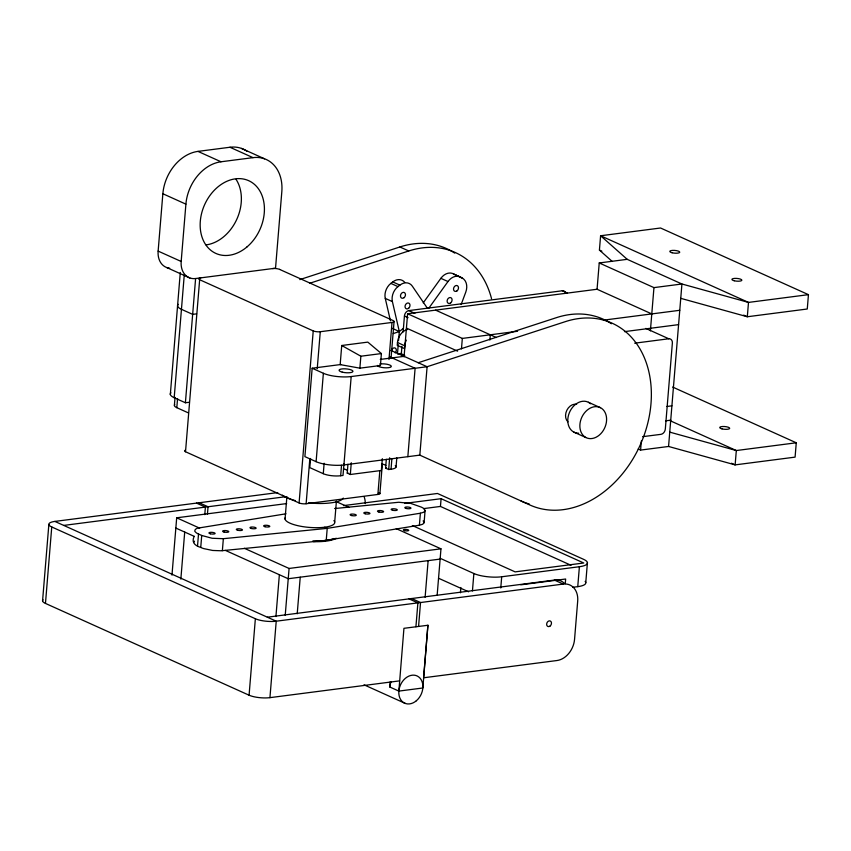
<?xml version="1.0" encoding="UTF-8"?>
<svg xmlns="http://www.w3.org/2000/svg" width="851" height="851" viewBox="0 0 851 851"><rect width="100%" height="100%" fill="white"/><g stroke="black" fill="none" stroke-linecap="round" stroke-linejoin="round"><path stroke-width="1.28" d="M180.284 272.49L170.328 394.46M42.561 600.987L48.847 524.524M399.608 680.874L269.937 697.65A14.967 4.127 4.7 0 1 249.077 695.203L45.465 603.423L51.751 526.971A14.967 4.127 4.7 0 1 54.868 521.418L277.745 492.591M169.679 268.203A19.956 15.158 -65.7 0 1 158.137 251.098L162.86 193.751A39.901 30.306 -65.7 0 1 197.975 151.393L229.951 147.255A39.901 30.306 -65.7 0 1 246.939 151.223M181.178 261.48L185.901 204.144A39.901 30.306 -65.7 0 1 221.015 161.775L252.992 157.648A39.901 30.306 -65.7 0 1 281.819 191.741L275.533 268.193L195.602 278.532A19.956 15.158 -65.7 0 1 181.178 261.48L158.137 251.098M189.326 402.257L185.401 402.768L174.189 397.715L184.284 274.756M174.391 405.299L175.029 397.46M188.05 412.746L176.817 407.682L177.561 398.545M185.401 402.768L195.602 278.532M171.976 575.116L176.689 517.802L286.67 503.579M379.025 492.601A5.042 1.394 4.7 0 1 377.865 494.452L306.126 503.749A5.042 1.394 4.7 0 1 299.063 502.941L185.518 451.743L199.655 279.724L313.232 330.911A5.042 1.394 4.7 0 0 320.253 331.709M180.848 579.116L184.71 532.066M334.603 508.547L398.768 502.26L410.714 503.388L421.234 507.079A20.413 5.627 4.7 0 1 423.564 508.377L425.096 510.26L424.117 522.705L422.692 524.259L419.394 525.205L326.231 540.364L221.228 550.778L212.676 550.459L203.932 548.65A20.413 5.627 4.7 0 1 200.74 547.459C195.517 545.821 191.081 542.842 194.145 536.385M197.528 546.012L198.517 534.024A20.413 5.627 4.7 0 1 196.177 532.715C192.486 530.609 196.698 527.652 199.368 527.886L285.968 513.802M200.74 547.459L201.719 535.47L198.517 534.024M204.783 514.642L205.399 507.1L196.528 503.101M207.431 514.302L208.048 506.76L199.177 502.76M222.366 550.693L223.356 538.694L327.22 528.365L420.383 513.217L423.67 512.259L425.106 510.717M249.077 695.203L255.364 618.741L51.751 526.971M275.926 616.549L279.362 574.733M269.937 697.65L276.224 621.198L54.868 521.418M285.053 519.067L286.883 496.846M285.223 615.326L289.085 568.457L244.365 548.299M299.095 502.941L313.232 330.911M340.985 364.494L312.157 368.228L304.892 456.625L316.104 461.678A19.956 5.5 4.7 0 0 343.921 464.944L419.83 455.125L427.106 366.728L565.447 321.604A99.758 75.771 -65.7 0 1 649.175 416.799A99.758 75.771 -65.7 0 1 529.939 505.015L419.426 454.966M306.126 503.749L309.828 458.753M317.221 368.77L320.274 331.72L392.024 322.444A5.042 1.394 4.7 0 0 393.173 320.572L279.564 269.384M297.212 613.805L300.233 577.18M310.541 458.476L309.796 467.625L323.284 473.699A12.467 3.436 4.7 0 0 340.666 475.741L343.006 475.443L343.974 463.689M316.104 461.678L323.369 373.281L312.157 368.228M323.284 473.699L324.135 463.252M341.73 345.495L340.166 364.6L359.877 368.164L380.418 365.515L381.397 353.569L367.813 342.123L341.73 345.495L360.867 356.218L381.397 353.569M326.231 540.364L327.22 528.365L324.667 527.216M334.698 522.035L336.411 501.122M340.666 475.741L341.528 465.295M343.921 464.944L351.186 376.546L427.106 366.728L390.79 350.357M382.344 458.721L381.376 470.475L350.325 474.496L347.229 473.103L347.953 464.284M350.325 474.496L351.282 462.742M359.877 368.164L360.867 356.218M377.876 494.463L379.844 470.646M388.981 359.494L392.024 322.444M379.897 493.697L382.365 463.731M391.045 358.165L394.045 321.678M395.279 465.571A12.467 3.436 4.7 0 1 391.035 469.231L388.694 469.529L385.599 468.146L386.322 459.327M407.533 329.433A12.467 9.467 -65.7 0 0 397.47 342.506L397.236 345.304L404.512 348.58L404.746 345.783A12.467 9.467 -65.7 0 1 406.31 340.155M397.502 353.559L398.247 344.495M398.566 340.613L399.31 331.539L392.396 301.605A12.467 9.467 -65.7 0 1 397.981 286.606L399.885 285.128A12.467 9.467 -65.7 0 1 412.32 286.149L427.351 308.2M388.694 469.529L389.662 457.774M391.035 469.231L391.885 458.785M401.289 354.293L401.938 346.368M403.129 331.858L404.438 316.019A5.042 3.829 -65.7 0 1 408.831 310.594L562.309 290.776L567.149 292.957M404.065 356.877L407.608 313.753L597.062 289.255L651.781 313.923M396.055 466.997L396.8 457.849M407.842 456.679L415.107 368.281L389.652 356.803M267.352 617.198L554.405 580.074L563.277 584.073A19.956 15.158 -65.7 0 1 577.691 601.114L574.553 639.346A19.956 15.158 -65.7 0 1 556.99 660.525L423.596 677.779L427.915 625.219L422.841 687.991L398.864 691.097L389.811 687.012L390.247 681.789M398.864 691.097L403.938 628.315L428 625.251M419.394 525.205L420.383 513.217M415.926 626.762L417.884 602.87L409.012 598.87M418.575 626.421L420.532 602.529L411.661 598.53M425.117 597.264L428.127 560.639M571.032 565.287L440.456 506.441L441.095 498.686L404.831 503.377M437.137 595.381L440.967 548.821L396.247 528.662M461.476 348.846L462.327 338.421L407.608 313.753M460.423 592.796L460.859 587.498M489.878 340.017L490.314 334.805M472.443 590.934L473.869 573.51L440.18 558.32M500.771 587.977L501.696 576.776L579.393 566.723A19.956 5.5 4.7 0 0 583.552 559.32L437.467 493.474L343.453 505.632M565.255 583.669L565.638 579.02L520.769 584.818M612.231 261.448L599.423 250.088L600.604 235.759L660.557 228.004L808.45 294.659L807.269 308.998L747.316 316.753L680.747 298.339M597.062 289.255L599.232 262.959L627.208 259.332L681.928 284L748.497 302.413L808.45 294.659M572.606 587.307L577.755 586.647L579.393 566.723M585.786 582.499L587.424 562.575M672.63 387.056L796.27 442.786L795.089 457.125L735.136 464.88L668.567 446.467L640.59 450.083L641.346 440.882M650.387 330.869L653.951 287.617L599.232 262.959M668.567 446.467L681.928 284L653.951 287.617M193.656 542.385L194.517 541.172M461.136 304.573L465.774 292.116A12.467 9.467 -65.7 0 0 462.561 278.256L453.732 274.022A12.467 9.467 -65.7 0 0 440.861 278.33L423.234 302.839M428.83 308.179L447.988 281.543A12.467 9.467 -65.7 0 1 460.859 277.235M390.46 320.848L385.269 298.393A12.467 9.467 -65.7 0 1 390.854 283.394L392.758 281.915A12.467 9.467 -65.7 0 1 404.693 282.287M393.268 333.571L399.31 331.539L403.417 328.358M299.818 279.607L399.874 246.971A99.758 75.771 -65.7 0 1 454.711 253.109M309.924 283.202L408.746 250.971A99.758 75.771 -65.7 0 1 491.548 298.69M418.224 362.728L556.575 317.604A99.758 75.771 -65.7 0 1 611.412 323.742M196.602 313.859L192.666 314.37L181.454 309.317A19.956 5.5 4.7 0 1 178.274 304.318M462.327 338.421L517.557 331.273M603.433 320.167L679.768 310.296M397.555 353.91L400.693 353.505L404.789 355.346M380.28 359.42L404.055 356.346M624.464 331.635L678.587 324.635M634.686 343.187L668.79 338.772A5.042 3.829 -65.7 0 1 672.364 343.134L665.333 428.915A5.042 3.829 -65.7 0 1 660.94 434.34L642.569 436.68M666.822 406.491L671.907 405.831M665.642 420.83L670.726 420.171M63.74 525.418L286.617 496.59M796.27 442.786L736.317 450.541L669.748 432.127M423.617 508.611L440.456 506.441M289.085 568.457L440.967 548.821M440.116 559.086L288.234 578.733L225.451 550.427M563.277 584.073L276.224 621.198A14.967 4.127 4.7 0 1 255.364 618.741M223.356 538.694L212.101 538.257L201.719 535.47M599.423 250.088L601.848 251.183M743.678 315.115L747.316 316.753L748.497 302.413L600.604 235.759L627.208 259.332M645.803 328.412L668.79 338.772M241.503 148.425L264.544 158.807M229.951 147.255L252.992 157.648M197.975 151.393L221.015 161.775M399.874 246.971L408.746 250.971M453.732 274.022L462.561 278.256M440.861 278.33L447.988 281.543M392.758 281.915L399.885 285.128M390.854 283.394L397.981 286.606M435.595 310.136L496.356 337.528M669.641 420.49L736.317 450.541L735.136 464.88L731.498 463.242M162.86 193.751L185.901 204.144M385.269 298.393L392.396 301.605M408.831 310.626L414.884 313.349M404.438 316.019L408.065 317.657M588.435 402.278L600.498 407.714A16.605 12.616 -65.7 0 1 599.306 435.106A16.605 12.616 -65.7 0 1 579.871 425.096A16.605 12.616 -65.7 0 1 600.508 407.714M406.438 328.092L457.583 351.144M392.183 328.326L399.31 331.539M638.207 449.009L640.59 450.083M397.47 342.506L404.746 345.783M573.882 432.127L585.956 437.563M166.785 267.565L189.826 277.947M441.095 498.686L583.754 563L515.121 571.872L412.352 525.546M335.826 501.43L349.112 507.419M438.542 578.244L468.624 591.807M176.689 517.802L199.645 528.152M175.838 528.067L194.305 536.385M364.047 684.832L405.342 703.447M423.16 520.844L424.117 522.705M333.9 520.599A24.934 6.872 4.7 0 1 311.264 527.546A24.934 6.872 4.7 0 1 285.287 517.663M334.113 538.523A29.253 8.063 4.7 0 1 312.913 540.864M336.177 538.194A29.253 8.063 4.7 0 1 313.466 541.651M176.817 407.682A12.467 3.436 4.7 0 1 174.763 404.619M386.492 467.603A10.797 2.978 4.7 0 1 385.599 468.146M381.833 463.891A10.797 2.978 4.7 0 1 385.875 465.465M347.868 472.762A10.797 2.978 4.7 0 1 347.229 473.103M343.453 468.858A10.797 2.978 4.7 0 1 347.506 470.422M343.283 498.08A31.71 8.744 4.7 0 1 308.434 502.845M295.318 500.59A31.71 8.744 4.7 0 1 282.426 495.239M272.554 268.586A5.042 1.394 4.7 0 1 279.596 269.384M199.634 279.724A5.042 1.394 4.7 0 1 200.793 277.873M185.486 451.753A5.042 1.394 4.7 0 1 185.103 450.275M578.659 433.202A16.605 12.616 -65.7 0 1 569.319 412.809A16.605 12.616 -65.7 0 1 590.562 403.768M389.811 687.012A14.967 11.361 -65.7 0 1 391.088 681.63M554.405 580.074A19.956 15.158 -65.7 0 1 564.128 583.041M45.465 603.423A14.967 4.127 4.7 0 1 43.007 599.742M364.143 496.793A19.956 15.158 -65.7 0 1 365.281 503.632M501.696 576.776A19.956 5.5 4.7 0 1 473.869 573.51M585.148 581.35A19.956 5.5 4.7 0 1 577.755 586.647M455.434 275.043A12.467 9.467 -65.7 0 1 456.083 275.469M391.364 351.155A3.096 2.351 -65.7 0 1 395.13 348.016A3.096 2.351 -65.7 0 1 395.215 352.931M401.193 354.729A10.797 8.202 -65.7 0 1 400.693 353.505M562.32 290.744A5.042 3.829 -65.7 0 1 565.266 292.18M236.057 179.359A39.901 30.306 -65.7 0 1 236.769 219.367A39.901 30.306 -65.7 0 1 206.102 244.897M174.189 397.715A19.956 5.5 4.7 0 1 170.913 392.811M529.248 503.994A99.758 75.771 -65.7 0 1 521.067 501.016M351.186 376.546A19.956 5.5 4.7 0 1 323.369 373.281M379.748 364.047A6.978 1.925 4.7 0 1 390.471 365.366A6.978 1.925 4.7 0 1 386.301 367.845A6.978 1.925 4.7 0 1 377.429 365.43M567.904 421.83A9.978 7.574 -65.7 0 1 566.894 410.193A9.978 7.574 -65.7 0 1 576.648 404.342M351.537 515.546A3.096 0.851 4.7 0 0 356.271 515.217A3.096 0.851 4.7 0 0 351.771 514.078A3.096 0.851 4.7 0 0 351.537 515.546M365.207 513.77A3.096 0.851 4.7 0 0 369.94 513.451A3.096 0.851 4.7 0 0 365.441 512.313A3.096 0.851 4.7 0 0 365.207 513.77M378.876 512.004A3.096 0.851 4.7 0 0 383.61 511.685A3.096 0.851 4.7 0 0 379.11 510.547A3.096 0.851 4.7 0 0 378.876 512.004M406.214 508.472A3.096 0.851 4.7 0 0 410.959 508.153A3.096 0.851 4.7 0 0 406.459 507.015A3.096 0.851 4.7 0 0 406.214 508.472M392.545 510.238A3.096 0.851 4.7 0 0 397.289 509.919A3.096 0.851 4.7 0 0 392.779 508.781A3.096 0.851 4.7 0 0 392.545 510.238M251.375 528.492A3.096 0.851 4.7 0 0 256.119 528.173A3.096 0.851 4.7 0 0 251.619 527.035A3.096 0.851 4.7 0 0 251.375 528.492M265.044 526.726A3.096 0.851 4.7 0 0 269.788 526.407A3.096 0.851 4.7 0 0 265.289 525.269A3.096 0.851 4.7 0 0 265.044 526.726M237.706 530.258A3.096 0.851 4.7 0 0 242.45 529.939A3.096 0.851 4.7 0 0 237.95 528.801A3.096 0.851 4.7 0 0 237.706 530.258M224.036 532.035A3.096 0.851 4.7 0 0 228.781 531.705A3.096 0.851 4.7 0 0 224.281 530.567A3.096 0.851 4.7 0 0 224.036 532.035M210.367 533.8A3.096 0.851 4.7 0 0 215.112 533.471A3.096 0.851 4.7 0 0 210.612 532.332A3.096 0.851 4.7 0 0 210.367 533.8M416.33 700.777A14.967 11.361 -65.7 0 0 417.405 676.098A14.967 11.361 -65.7 0 0 398.821 691.757A14.967 11.361 -65.7 0 0 416.33 700.777M550.161 625.974A2.989 2.276 -65.7 0 0 550.374 621.039A2.989 2.276 -65.7 0 0 546.65 624.177A2.989 2.276 -65.7 0 0 550.161 625.974M404.597 530.662A2.691 0.745 4.7 0 0 408.725 530.375A2.691 0.745 4.7 0 0 404.81 529.386A2.691 0.745 4.7 0 0 404.597 530.662M734.211 280.756A4.989 1.372 4.7 0 0 741.849 280.234A4.989 1.372 4.7 0 0 734.594 278.394A4.989 1.372 4.7 0 0 734.211 280.756M722.031 428.883A4.989 1.372 4.7 0 0 729.679 428.361A4.989 1.372 4.7 0 0 722.414 426.521A4.989 1.372 4.7 0 0 722.031 428.883M672.099 252.758A4.989 1.372 4.7 0 0 679.736 252.236A4.989 1.372 4.7 0 0 672.481 250.396A4.989 1.372 4.7 0 0 672.099 252.758M404.129 297.627A3.096 2.351 -65.7 0 0 404.31 292.531A3.096 2.351 -65.7 0 0 400.481 295.808A3.096 2.351 -65.7 0 0 404.129 297.627M408.671 308.253A3.096 2.351 -65.7 0 0 408.852 303.158A3.096 2.351 -65.7 0 0 405.033 306.434A3.096 2.351 -65.7 0 0 408.671 308.253M457.04 290.861A3.096 2.351 -65.7 0 0 457.466 285.734A3.096 2.351 -65.7 0 0 453.53 288.776A3.096 2.351 -65.7 0 0 457.04 290.861M450.636 302.913A3.096 2.351 -65.7 0 0 451.051 297.786A3.096 2.351 -65.7 0 0 447.126 300.829A3.096 2.351 -65.7 0 0 450.636 302.913M246.896 247.003A39.901 30.306 -65.7 0 0 249.769 181.199A39.901 30.306 -65.7 0 0 200.198 222.951A39.901 30.306 -65.7 0 0 246.896 247.003M342.251 372.142A6.978 1.925 4.7 0 0 352.963 371.419A6.978 1.925 4.7 0 0 342.793 368.845A6.978 1.925 4.7 0 0 342.251 372.142"/></g></svg>
